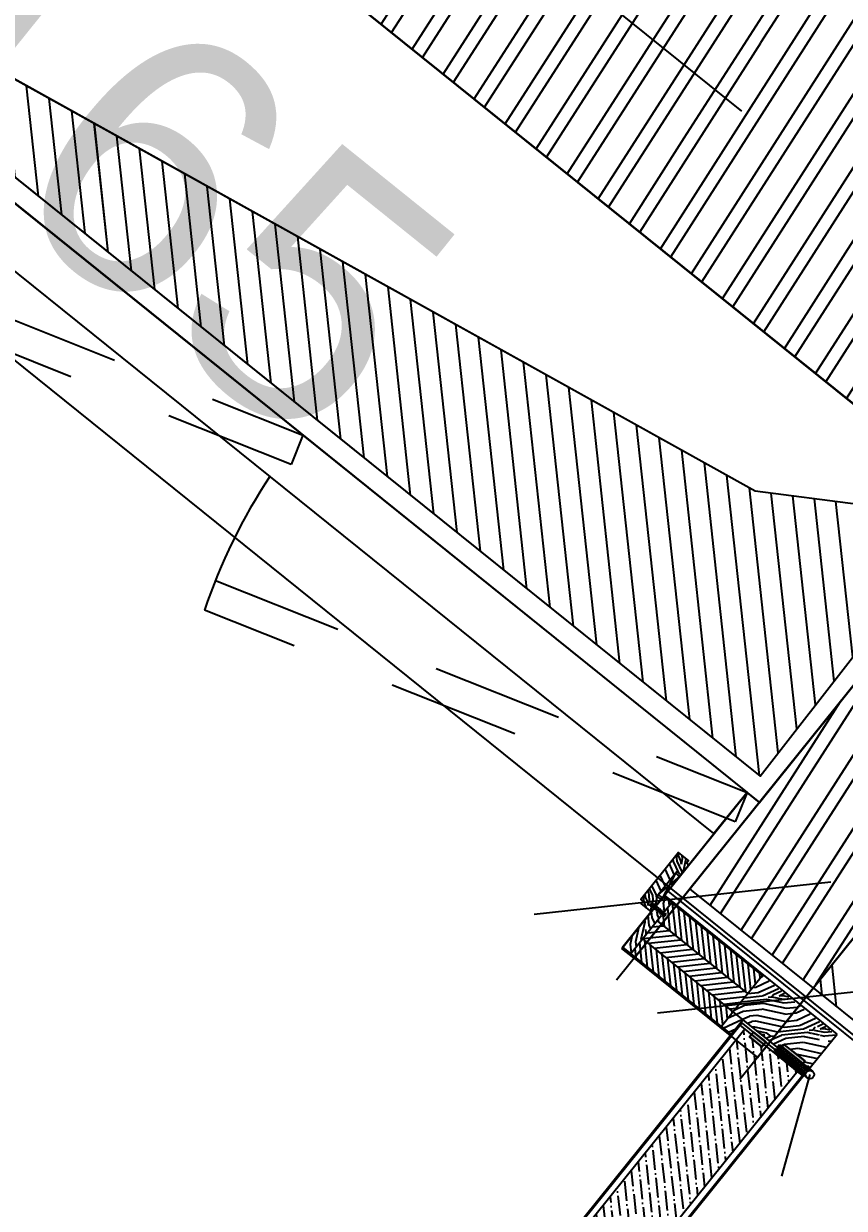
# Model space of a CAD drawing. Extents: x 83 to 143.2, y -2.6 to 70.8.
# Drawn here: x 113.308 to 114.086, y 41.88 to 43.002 of the extents above; entities that cross this region are included whole.
import ezdxf

# ---------------------------------------------------------------- set-up
doc = ezdxf.new("R2010")
doc.units = 0
doc.header["$MEASUREMENT"] = 0
doc.header["$PDMODE"] = 3
doc.header["$PDSIZE"] = 0.3
for name, pattern in [('AXIS_100$0$A-AXIS$0$PHANTOM', [2.5, 1.25, -0.25, 0.25, -0.25, 0.25, -0.25]), ('HIDDEN', [0.375, 0.25, -0.125]), ('HIDDEN2', [0.1875, 0.125, -0.0625])]:
    doc.linetypes.add(name, pattern=pattern)
doc.layers.get('0').update_dxf_attribs({"linetype": 'CONTINUOUS'})
doc.layers.get('DEFPOINTS').update_dxf_attribs({"linetype": 'CONTINUOUS'})
for name, color, linetype in [('00CONDAS-WOOD', 2, 'CONTINUOUS'), ('a-dim', 3, 'CONTINUOUS'), ('A-Door', 1, 'CONTINUOUS'), ('A-FLOR-LEVL', 221, 'CONTINUOUS'), ('A-HATCH-CONC', 8, 'CONTINUOUS'), ('A-HATCH-WALL', 8, 'CONTINUOUS'), ('A-PLASTER', 8, 'CONTINUOUS'), ('A-PORTE', 1, 'CONTINUOUS'), ('A-PROJECTION', 9, 'CONTINUOUS'), ('a-shaft', 251, 'CONTINUOUS'), ('A-WALL', 4, 'CONTINUOUS'), ('AXIS_100$0$A-AXIS-100', 10, 'AXIS_100$0$A-AXIS$0$PHANTOM'), ('HA', 8, 'CONTINUOUS'), ('S-2ND-3RD-4-5-6TH$0$A-SHAFT 1ST', 8, 'CONTINUOUS'), ('S-8TH$0$A-SHAFT 1ST', 8, 'CONTINUOUS'), ('SERRUR', 3, 'CONTINUOUS'), ('SHADE30', 30, 'CONTINUOUS'), ('WOOD', 2, 'CONTINUOUS')]:
    doc.layers.add(name, color=color, linetype=linetype)
doc.styles.add('A100-STEXT', font='ARIAL.TTF', dxfattribs={"height": 0.25})
doc.dimstyles.new('A100-DIM', dxfattribs={"dimtxt": 0.25, "dimasz": 0.2, "dimexe": 0.1, "dimexo": 0.3, "dimgap": 0.1, "dimtad": 1, "dimlfac": 100, "dimrnd": 0.5, "dimdsep": 46, "dimtxsty": 'A100-STEXT', "dimblk1": 'OBLIQUE', "dimblk2": 'OBLIQUE', "dimsah": 1, "dimcen": -0.05, "dimdle": 0.1, "dimclrd": 15, "dimclre": 15, "dimclrt": 256, "dimadec": 0, "dimazin": 0, "dimtfac": 0.28, "dimtix": 1, "dimtmove": 2, "dimatfit": 3, "dimldrblk": 'OBLIQUE', "dimfxl": 0, "dimtolj": 1, "dimarcsym": 0})
pattern_1 = [(57.3874, (111.50891, 37.085542), (-0.03158753, 0.02021084), []), (57.3874, (111.526175, 37.089334), (-0.03158753, 0.02021084), [])]
pattern_2 = [(96.1937094, (-232.001646, 0.0002883), (0.00497081408, 0.000539451025), [])]

# ---------------------------------------------------------------- blocks, each defined once
blk = doc.blocks.new('_OBLIQUE')
at = {"color": 0, "linetype": 'ByBlock'}
blk.add_line((-0.5, -0.5), (0.5, 0.5), dxfattribs=at)
blk = doc.blocks.new('*D71')
at = {"layer": 'a-dim', "color": 15, "lineweight": -2}
for p, q in [((112.7509, 43.3371), (112.5841, 43.1297)), ((112.5688, 43.2703), (114.0105, 42.111)), ((114.0367, 42.3031), (113.8699, 42.0957))]:
    blk.add_line(p, q, dxfattribs=at)
at = {"layer": 'DEFPOINTS', "color": 0}
for p in [(112.9389, 43.5709), (114.2247, 42.5369), (113.9325, 42.1736)]:
    blk.add_point(p, dxfattribs=at)
at = {"layer": 'a-dim', "color": 15, "lineweight": -2, "xscale": 0.2, "yscale": 0.2, "zscale": 0.2}
for p, rotation in [((112.6467, 43.2077), 141.1937093686047), ((113.9325, 42.1736), 321.1937093686047)]:
    blk.add_blockref('_OBLIQUE', p, dxfattribs=dict(at, rotation=rotation))
at = {"layer": 'a-dim', "insert": (113.4323, 42.8681), "char_height": 0.25, "attachment_point": 5, "rotation": 321.1937, "style": 'A100-STEXT'}
blk.add_mtext('\\A1;165', dxfattribs=at)
blk = doc.blocks.new('*D72')
at = {"layer": 'a-dim', "color": 15, "lineweight": -2}
for p, q in [((114.1535, 42.2091), (113.9868, 42.0017)), ((113.9715, 42.1423), (115.9586, 40.5442)), ((115.9848, 40.7364), (115.818, 40.529))]:
    blk.add_line(p, q, dxfattribs=at)
at = {"layer": 'DEFPOINTS', "color": 0}
for p in [(114.3416, 42.4429), (116.1728, 40.9702), (115.8807, 40.6069)]:
    blk.add_point(p, dxfattribs=at)
at = {"layer": 'a-dim', "color": 15, "lineweight": -2, "xscale": 0.2, "yscale": 0.2, "zscale": 0.2}
for p, rotation in [((114.0494, 42.0796), 141.1937093686047), ((115.8807, 40.6069), 321.1937093686047)]:
    blk.add_blockref('_OBLIQUE', p, dxfattribs=dict(at, rotation=rotation))
at = {"layer": 'a-dim', "insert": (115.1078, 41.5207), "char_height": 0.25, "attachment_point": 5, "rotation": 321.1937, "style": 'A100-STEXT'}
blk.add_mtext('\\A1;235', dxfattribs=at)
blk = doc.blocks.new('*D90')
at = {"layer": 'a-dim', "color": 15, "lineweight": -2}
for p, q in [((114.3606, 41.8636), (114.0686, 41.5005)), ((114.2762, 41.8031), (114.3759, 41.723)), ((113.32, 40.5696), (113.612, 40.9327)), ((113.361, 40.665), (113.4606, 40.5848))]:
    blk.add_line(p, q, dxfattribs=at)
at = {"layer": 'DEFPOINTS', "color": 0}
for p in [(114.0424, 41.9911), (114.2979, 41.7856), (113.1272, 40.853)]:
    blk.add_point(p, dxfattribs=at)
at = {"layer": 'a-dim', "color": 15, "lineweight": -2, "xscale": 0.2, "yscale": 0.2, "zscale": 0.2}
for p, rotation in [((114.2979, 41.7856), 51.19370942209039), ((113.3827, 40.6475), 231.1937094220904)]:
    blk.add_blockref('_OBLIQUE', p, dxfattribs=dict(at, rotation=rotation))
at = {"layer": 'a-dim', "insert": (113.8403, 41.2166), "char_height": 0.25, "attachment_point": 5, "rotation": 51.1937, "style": 'A100-STEXT'}
blk.add_mtext('\\A1;146', dxfattribs=at)
blk = doc.blocks.new('HING-PL-35')
at = {"layer": 'HA'}
h = blk.add_hatch(dxfattribs=at)
h.set_pattern_fill('NET', color=256, scale=0.02, angle=135, style=0)
h.set_pattern_definition([(135, (34.9200213, -8302.3462178), (-0.001767766953, -0.001767766953), []), (225, (34.9200213, -8302.3462178), (0.001767766953, -0.001767766953), [])])
h.paths.add_polyline_path([(0.003, 0.005, -0.341999), (0, 0.0011), (0, 0), (0.003, 0)])
h.paths.add_polyline_path([(-0.002, 0.0011, -0.341999), (-0.005, 0.005), (-0.005, 0), (-0.002, 0)])
h.paths.add_polyline_path([(-0.002, 0), (-0.005, 0), (-0.005, -0.001), (-0.002, -0.001)])
h.paths.add_polyline_path([(-0.002, -0.001), (-0.005, -0.001), (-0.005, -0.035), (-0.002, -0.035)])
h.paths.add_polyline_path([(0.003, 0), (0, 0), (0, -0.0109, -0.008633), (0.003, -0.0092)])
h.paths.add_polyline_path([(0.003, -0.0092, 0.008633), (0, -0.0109), (0, -0.0212, -0.015099), (0.003, -0.0188)])
h.paths.add_polyline_path([(0.003, -0.0188, 0.015099), (0, -0.0212), (0, -0.0345, -0.016745), (0.003, -0.0313)])
h.paths.add_polyline_path([(0.003, -0.0313, 0.016745), (0, -0.0345), (0, -0.035), (0.003, -0.035)])
at = {"layer": 'SERRUR'}
for p, q in [((-0.005, -0.035), (-0.005, 0.005)), ((-0.002, -0.035), (-0.002, 0.0011)), ((0, -0.035), (0, 0.0011)), ((0.003, -0.035), (0.003, 0.005)), ((-0.005, -0.035), (-0.002, -0.035)), ((0, -0.035), (0.003, -0.035))]:
    blk.add_line(p, q, dxfattribs=at)
blk.add_circle((-0.001, 0.005), 0.004, dxfattribs=at)

msp = doc.modelspace()

# ---------------------------------------------------------------- hatches: boundary and pattern name
at = {"layer": 'A-HATCH-WALL'}
h = msp.add_hatch(dxfattribs=at)
h.set_pattern_fill('ANSI32', color=256, scale=0.1, angle=51.19371, style=0)
h.set_pattern_definition(pattern_1)
h.paths.add_polyline_path([(113.99933, 42.97475), (113.87399, 42.8189), (114.22466, 42.53689), (113.93952, 42.18232), (114.05641, 42.08832), (114.43555, 42.55978), (114.09267, 42.83552), (115.09381, 44.0804), (114.96913, 44.18067)])
h = msp.add_hatch(dxfattribs=at)
h.set_pattern_fill('ANSI32', color=256, scale=0.1, angle=51.19371, style=0)
h.set_pattern_definition(pattern_1)
h.paths.add_polyline_path([(114.0326, 43.01614), (112.70507, 44.0787), (112.61106, 43.96181), (112.88413, 43.74222), (112.5243, 43.29478), (112.64119, 43.20078), (112.93887, 43.57093), (113.39209, 43.20644), (113.3921, 43.20644), (113.87399, 42.8189)])
h = msp.add_hatch(dxfattribs=at)
h.set_pattern_fill('ANSI32', color=256, scale=0.1, angle=51.19371, style=0)
h.set_pattern_definition([(96.19371, (92.466562, -21.667857), (-0.037281106, -0.004045883), []), (96.19371, (92.47764, -21.65408), (-0.037281106, -0.004045883), [])])
h.paths.add_polyline_path([(114.20447, 42.16173), (114.15041, 42.20521), (114.05641, 42.08832), (114.11047, 42.04484)])
at = {"layer": 'a-shaft'}
h = msp.add_hatch(dxfattribs=at)
h.set_pattern_fill('_USER,_O', color=256, scale=0.02, angle=135, pattern_type=0)
h.set_pattern_definition([(96.193709368, (-278450.490547, 193593.535597), (-0.0198832563094, -0.0021578041), [])])
h.paths.add_polyline_path([(112.92511, 43.15751), (114.00607, 42.28902), (114.19654, 42.53384), (114.00126, 42.55908)])
h = msp.add_hatch(dxfattribs=at)
h.set_pattern_fill('_USER,_O', color=256, scale=0.02, angle=135, pattern_type=0)
h.set_pattern_definition([(96.1937093655, (-278450.490537, 193593.53561), (-0.0198832563095, -0.002157804099), [])])
h.paths.add_polyline_path([(113.2206, 42.99319), (113.18489, 42.94879), (114.00607, 42.28902), (114.19654, 42.53384), (114.00126, 42.55908)])
at = {"layer": 'HA'}
h = msp.add_hatch(dxfattribs=at)
h.set_pattern_fill('WOODFACE', color=256, scale=0.05, angle=51.19371, style=0)
h.set_pattern_definition([(51.19371, (255.78281, -215.281816), (-0.0076289896, 0.070297927), [0.0025, -0.0475]), (141.19371, (255.78171, -215.255264), (-0.070297927, -0.0076289896), [0.005, -0.045]), (96.19371, (255.779337, -215.26619), (-0.038963458, 0.0313344686), [0.003535, -0.010605, 0.003535, -0.00707, 0.02475, -0.021215678]), (96.19371, (255.783192, -215.28533), (-0.038963458, 0.0313344686), [0.0035355, -0.007071, 0.0035355, -0.056568678]), (96.19371, (255.790263, -215.26856), (-0.038963458, 0.0313344686), [0.0035355, -0.067175178]), (96.19371, (255.795345, -215.26623), (-0.038963458, 0.0313344686), [0.0035355, -0.067175178]), (96.19371, (255.786748, -215.268942), (-0.038963458, 0.0313344686), [0.0035355, -0.067175178]), (96.19371, (255.783233, -215.269323), (-0.038963458, 0.0313344686), [0.007071, -0.063639678]), (96.19371, (255.761844, -215.23608), (-0.038963458, 0.0313344686), [0.007071, -0.063639678]), (96.19371, (255.77815, -215.271653), (-0.038963458, 0.0313344686), [0.014142, -0.056568678]), (96.19371, (255.774637, -215.272035), (-0.038963458, 0.0313344686), [0.014142, -0.056568678]), (96.19371, (255.783315, -215.237308), (-0.038963458, 0.0313344686), [0.014142, -0.056568678]), (96.19371, (255.769174, -215.27085), (-0.038963458, 0.0313344686), [0.0106066, -0.060104078]), (96.19371, (255.757062, -215.273942), (-0.038963458, 0.0313344686), [0.0106066, -0.060104078]), (96.19371, (255.764092, -215.27318), (-0.038963458, 0.0313344686), [0.0106066, -0.060104078]), (96.19371, (255.77277, -215.238452), (-0.038963458, 0.0313344686), [0.01767767, -0.053033008]), (96.19371, (255.76769, -215.240782), (-0.038963458, 0.0313344686), [0.01767767, -0.053033008]), (96.19371, (255.780563, -215.24472), (-0.038963458, 0.0313344686), [0.024748737, -0.045961941]), (77.758761, (255.782048, -215.274787), (0.0313344686, 0.0389634582), [0.0055901695, -0.106213229]), (77.758761, (255.776626, -215.257593), (0.0313344686, 0.0389634582), [0.0055901695, -0.106213229]), (77.758761, (255.778956, -215.262675), (0.0313344686, 0.0389634582), [0.0055901695, -0.106213229]), (77.758761, (255.784378, -215.279868), (0.0313344686, 0.0389634582), [0.01118034, -0.100623059]), (77.758761, (255.77311, -215.257975), (0.0313344686, 0.0389634582), [0.01677051, -0.095032889]), (77.758761, (255.76803, -215.260305), (0.0313344686, 0.0389634582), [0.02236068, -0.089442719]), (77.758761, (255.762948, -215.262634), (0.0313344686, 0.0389634582), [0.02236068, -0.089442719]), (77.758761, (255.746559, -215.259078), (0.0313344686, 0.0389634582), [0.02236068, -0.089442719]), (77.758761, (255.750455, -215.262212), (0.0313344686, 0.0389634582), [0.02795085, -0.083852549]), (77.758761, (255.755918, -215.263397), (0.0313344686, 0.0389634582), [0.02795085, -0.083852549]), (114.628658, (255.78247, -215.262294), (-0.0389634582, 0.0313344686), [0.0055901695, -0.106213229]), (114.628658, (255.781667, -215.271272), (-0.0389634582, 0.0313344686), [0.0055901695, -0.106213229]), (114.628658, (255.78281, -215.281816), (-0.0389634582, 0.0313344686), [0.01118034, -0.100623059]), (114.628658, (255.786367, -215.265427), (-0.0389634582, 0.0313344686), [0.01118034, -0.100623059]), (114.628658, (255.781626, -215.28728), (-0.0389634582, 0.0313344686), [0.01677051, -0.095032889]), (114.628658, (255.778492, -215.291176), (-0.0389634582, 0.0313344686), [0.02236068, -0.089442719]), (114.628658, (255.804745, -215.254542), (-0.0389634582, 0.0313344686), [0.02236068, -0.089442719]), (114.628658, (255.789882, -215.265046), (-0.0389634582, 0.0313344686), [0.02236068, -0.089442719]), (114.628658, (255.800045, -215.260386), (-0.0389634582, 0.0313344686), [0.02795085, -0.083852549]), (114.628658, (255.794963, -215.262716), (-0.0389634582, 0.0313344686), [0.02795085, -0.083852549])])
h.paths.add_polyline_path([(113.90493, 42.16325), (113.90103, 42.16639), (113.90354, 42.1695), (113.90744, 42.16637), (113.91216, 42.17224), (113.90826, 42.17538), (113.92706, 42.19875), (113.93096, 42.19562), (113.93848, 42.20497), (113.93614, 42.20685), (113.93802, 42.20919), (113.92867, 42.21671), (113.89295, 42.17229), (113.89529, 42.17041), (113.89341, 42.16807), (113.90276, 42.16055)])
h = msp.add_hatch(dxfattribs=at)
h.set_pattern_fill('WOODFACE', color=256, scale=0.05, angle=-128.80629, style=0)
h.set_pattern_definition([(51.19371, (467.754824, 81.75666), (-0.0076289896, 0.070297927), [0.0025, -0.0475]), (141.19371, (467.75372, 81.78321), (-0.070297927, -0.0076289896), [0.005, -0.045]), (96.193709, (467.75135, 81.772285), (-0.0389634582, 0.0313344686), [0.003535, -0.010605, 0.003535, -0.00707, 0.02475, -0.021215678]), (96.193709, (467.755206, 81.753143), (-0.0389634582, 0.0313344686), [0.0035355, -0.007071, 0.0035355, -0.056568678]), (96.193709, (467.762276, 81.769914), (-0.0389634582, 0.0313344686), [0.0035355, -0.067175178]), (96.193709, (467.767358, 81.772244), (-0.0389634582, 0.0313344686), [0.0035355, -0.067175178]), (96.193709, (467.75876, 81.769533), (-0.0389634582, 0.0313344686), [0.0035355, -0.067175178]), (96.193709, (467.755246, 81.76915), (-0.0389634582, 0.0313344686), [0.007071, -0.063639678]), (96.193709, (467.733858, 81.802393), (-0.0389634582, 0.0313344686), [0.007071, -0.063639678]), (96.193709, (467.750165, 81.76682), (-0.0389634582, 0.0313344686), [0.014142, -0.056568678]), (96.193709, (467.74665, 81.76644), (-0.0389634582, 0.0313344686), [0.014142, -0.056568678]), (96.193709, (467.75533, 81.801167), (-0.0389634582, 0.0313344686), [0.014142, -0.056568678]), (96.193709, (467.741187, 81.767625), (-0.0389634582, 0.0313344686), [0.0106066, -0.060104078]), (96.193709, (467.729075, 81.764533), (-0.0389634582, 0.0313344686), [0.0106066, -0.060104078]), (96.193709, (467.736105, 81.765296), (-0.0389634582, 0.0313344686), [0.0106066, -0.060104078]), (96.193709, (467.744784, 81.800022), (-0.0389634582, 0.0313344686), [0.01767767, -0.053033008]), (96.193709, (467.739702, 81.797693), (-0.0389634582, 0.0313344686), [0.01767767, -0.053033008]), (96.193709, (467.752576, 81.793755), (-0.0389634582, 0.0313344686), [0.024748737, -0.045961941]), (77.7587606, (467.754061, 81.763688), (0.0313344686, 0.0389634582), [0.0055901695, -0.106213229]), (77.7587606, (467.74864, 81.780881), (0.0313344686, 0.0389634582), [0.0055901695, -0.106213229]), (77.7587606, (467.750969, 81.7758), (0.0313344686, 0.0389634582), [0.0055901695, -0.106213229]), (77.7587606, (467.75639, 81.758607), (0.0313344686, 0.0389634582), [0.01118034, -0.100623059]), (77.7587606, (467.745124, 81.7805), (0.0313344686, 0.0389634582), [0.01677051, -0.095032889]), (77.7587606, (467.740043, 81.77817), (0.0313344686, 0.0389634582), [0.02236068, -0.089442719]), (77.7587606, (467.73496, 81.77584), (0.0313344686, 0.0389634582), [0.02236068, -0.089442719]), (77.7587606, (467.718572, 81.779396), (0.0313344686, 0.0389634582), [0.02236068, -0.089442719]), (77.7587606, (467.722468, 81.776263), (0.0313344686, 0.0389634582), [0.02795085, -0.083852549]), (77.7587606, (467.727931, 81.775078), (0.0313344686, 0.0389634582), [0.02795085, -0.083852549]), (114.628658, (467.754484, 81.77618), (-0.0389634582, 0.0313344686), [0.0055901695, -0.106213229]), (114.628658, (467.75368, 81.767203), (-0.0389634582, 0.0313344686), [0.0055901695, -0.106213229]), (114.628658, (467.754824, 81.756658), (-0.0389634582, 0.0313344686), [0.01118034, -0.100623059]), (114.628658, (467.75838, 81.773048), (-0.0389634582, 0.0313344686), [0.01118034, -0.100623059]), (114.628658, (467.753639, 81.751195), (-0.0389634582, 0.0313344686), [0.01677051, -0.095032889]), (114.628658, (467.750505, 81.7473), (-0.0389634582, 0.0313344686), [0.02236068, -0.089442719]), (114.628658, (467.776758, 81.783933), (-0.0389634582, 0.0313344686), [0.02236068, -0.089442719]), (114.628658, (467.761895, 81.77343), (-0.0389634582, 0.0313344686), [0.02236068, -0.089442719]), (114.628658, (467.772058, 81.778088), (-0.0389634582, 0.0313344686), [0.02795085, -0.083852549]), (114.628658, (467.766976, 81.775759), (-0.0389634582, 0.0313344686), [0.02795085, -0.083852549])])
h.paths.add_polyline_path([(113.91272, 42.15699), (113.90493, 42.16325), (113.87581, 42.12705), (113.88361, 42.12078)])
h.paths.add_polyline_path([(113.90744, 42.16637), (113.91523, 42.1601), (113.92246, 42.16909), (113.91467, 42.17536)])
h = msp.add_hatch(dxfattribs=at)
h.set_pattern_fill('WOODFACE', color=256, scale=0.01, angle=411.19371, style=0)
h.set_pattern_definition([(231.194, (113.913418, 42.15386), (-0.0140596, -0.001526), [0.0005, -0.0095]), (141.194, (113.908183, 42.152937), (-0.001526, 0.0140596), [0.001, -0.009]), (186.194, (113.910216, 42.1538684), (-0.0077927, 0.006267), [0.000707, -0.002121, 0.000707, -0.001414, 0.00495, -0.0042431]), (186.194, (113.9141205, 42.1539365), (-0.0077927, 0.006267), [0.0007071, -0.0014142, 0.0007071, -0.0113137]), (186.194, (113.911148, 42.151836), (-0.0077927, 0.006267), [0.000707, -0.013435]), (186.194, (113.910911, 42.150743), (-0.0077927, 0.006267), [0.000707, -0.013435]), (186.194, (113.9110716, 42.152539), (-0.0077927, 0.006267), [0.000707, -0.013435]), (186.194, (113.910995, 42.153242), (-0.0077927, 0.006267), [0.0014142, -0.012728]), (186.194, (113.903584, 42.155994), (-0.0077927, 0.006267), [0.0014142, -0.012728]), (186.194, (113.911232, 42.154334), (-0.0077927, 0.006267), [0.0028284, -0.0113137]), (186.194, (113.911156, 42.155037), (-0.0077927, 0.006267), [0.0028284, -0.0113137]), (186.194, (113.904745, 42.151852), (-0.0077927, 0.006267), [0.0028284, -0.0113137]), (186.194, (113.91069, 42.156054), (-0.0077927, 0.006267), [0.0021213, -0.0120208]), (186.194, (113.9107746, 42.158552), (-0.0077927, 0.006267), [0.0021213, -0.0120208]), (186.194, (113.910927, 42.157146), (-0.0077927, 0.006267), [0.0021213, -0.0120208]), (186.194, (113.904516, 42.153961), (-0.0077927, 0.006267), [0.0035355, -0.0106066]), (186.194, (113.904753, 42.155054), (-0.0077927, 0.006267), [0.0035355, -0.0106066]), (186.194, (113.9060744, 42.152708), (-0.0077927, 0.006267), [0.0049497, -0.0091924]), (204.629, (113.9120116, 42.1537077), (-0.0062669, -0.0077927), [0.001118, -0.0212426]), (204.63, (113.9084204, 42.154029), (-0.0062669, -0.0077927), [0.001118, -0.0212426]), (204.63, (113.909513, 42.153792), (-0.0062669, -0.0077927), [0.001118, -0.0212426]), (204.629, (113.913104, 42.1534706), (-0.0062669, -0.0077927), [0.002236, -0.0201246]), (204.63, (113.908344, 42.154732), (-0.0062669, -0.0077927), [0.003354, -0.0190066]), (204.63, (113.908581, 42.155825), (-0.0062669, -0.0077927), [0.0044721, -0.0178885]), (204.63, (113.9088182, 42.1569174), (-0.0062669, -0.0077927), [0.0044721, -0.0178885]), (204.63, (113.9074205, 42.1599664), (-0.0062669, -0.0077927), [0.004472, -0.0178885]), (204.63, (113.9081997, 42.1593397), (-0.0062669, -0.0077927), [0.0055902, -0.0167705]), (204.63, (113.9086656, 42.1583234), (-0.0062669, -0.0077927), [0.0055902, -0.0167705]), (167.76, (113.9095893, 42.153089), (-0.0077927, 0.0062669), [0.001118, -0.0212426]), (167.76, (113.9113086, 42.1536314), (-0.0077927, 0.0062669), [0.001118, -0.0212426]), (167.76, (113.9134176, 42.1538602), (-0.0077927, 0.0062669), [0.002236, -0.0201246]), (167.76, (113.9103686, 42.1524625), (-0.0077927, 0.0062669), [0.002236, -0.0201246]), (167.76, (113.914434, 42.154326), (-0.0077927, 0.0062669), [0.003354, -0.0190066]), (167.76, (113.9150606, 42.1551054), (-0.0077927, 0.0062669), [0.0044721, -0.0178885]), (167.759, (113.9090307, 42.1484054), (-0.0077927, 0.0062669), [0.0044721, -0.0178885]), (167.76, (113.910445, 42.1517595), (-0.0077927, 0.0062669), [0.0044721, -0.0178885]), (167.759, (113.9099708, 42.1495743), (-0.0077927, 0.0062669), [0.0055902, -0.0167705]), (167.759, (113.910208, 42.150667), (-0.0077927, 0.0062669), [0.0055902, -0.0167705])])
h.paths.add_polyline_path([(113.90103, 42.16639), (113.90354, 42.1695), (113.91757, 42.15822), (113.91506, 42.15511)])
h = msp.add_hatch(dxfattribs=at)
h.set_pattern_fill('ANSI31', color=256, scale=0.04, angle=321.19371, style=0)
h.set_pattern_definition(pattern_2)
h.paths.add_polyline_path([(113.92246, 42.16909), (113.90867, 42.15195), (113.99439, 42.08301), (114.00818, 42.10016)])
h = msp.add_hatch(dxfattribs=at)
h.set_pattern_fill('ANSI31', color=256, scale=0.04, angle=51.19371, style=0)
h.set_pattern_definition([(6.1937094, (-232.001646, 0.0002883), (0.000539451025, -0.00497081408), [])])
h.paths.add_polyline_path([(113.90867, 42.15195), (113.89489, 42.13481), (113.98061, 42.06587), (113.99439, 42.08301)])
h = msp.add_hatch(dxfattribs=at)
h.set_pattern_fill('ANSI31', color=256, scale=0.04, angle=321.19371, style=0)
h.set_pattern_definition(pattern_2)
h.paths.add_polyline_path([(113.89489, 42.13481), (113.88361, 42.12078), (113.96932, 42.05184), (113.98061, 42.06587)])
h = msp.add_hatch(dxfattribs=at)
h.set_pattern_fill('WOODFACE', color=256, scale=0.05, angle=-128.80629, style=0)
h.set_pattern_definition([(51.19371, (-261.15563, 4.24554), (0.070297927, 0.0076289896), [0.0025, -0.0475]), (321.19371, (-261.12946, 4.25016), (0.0076289896, -0.070297927), [0.005, -0.045]), (6.193709, (-261.13962, 4.2455), (0.0389634582, -0.0313344686), [0.003535, -0.010605, 0.003535, -0.00707, 0.02475, -0.0212156781]), (6.193709, (-261.159144, 4.24516), (0.0389634582, -0.0313344686), [0.0035355, -0.007071, 0.0035355, -0.056568678]), (6.193709, (-261.14428, 4.255665), (0.0389634582, -0.0313344686), [0.0035355, -0.067175178]), (6.193709, (-261.143096, 4.261128), (0.0389634582, -0.0313344686), [0.0035355, -0.067175178]), (6.193709, (-261.1439, 4.25215), (0.0389634582, -0.0313344686), [0.0035355, -0.067175178]), (6.193709, (-261.143518, 4.248635), (0.0389634582, -0.0313344686), [0.007071, -0.063639678]), (6.193709, (-261.106462, 4.234875), (0.0389634582, -0.0313344686), [0.007071, -0.063639678]), (6.193709, (-261.144703, 4.243172), (0.0389634582, -0.0313344686), [0.014142, -0.056568678]), (6.193709, (-261.144322, 4.239657), (0.0389634582, -0.0313344686), [0.014142, -0.056568678]), (6.193709, (-261.112265, 4.255583), (0.0389634582, -0.0313344686), [0.014142, -0.056568678]), (6.193709, (-261.141992, 4.234575), (0.0389634582, -0.0313344686), [0.0106066, -0.060104078]), (6.193709, (-261.142415, 4.222082), (0.0389634582, -0.0313344686), [0.0106066, -0.060104078]), (6.193709, (-261.143178, 4.229112), (0.0389634582, -0.0313344686), [0.0106066, -0.060104078]), (6.193709, (-261.11112, 4.245038), (0.0389634582, -0.0313344686), [0.01767767, -0.053033008]), (6.193709, (-261.112306, 4.239575), (0.0389634582, -0.0313344686), [0.01767767, -0.053033008]), (6.193709, (-261.118914, 4.251305), (0.0389634582, -0.0313344686), [0.024748737, -0.045961941]), (24.628658, (-261.1486, 4.246305), (0.0313344687, 0.0389634582), [0.0055901695, -0.106213229]), (24.628658, (-261.130644, 4.244698), (0.0313344687, 0.0389634582), [0.0055901695, -0.106213229]), (24.628658, (-261.136107, 4.245883), (0.0313344687, 0.0389634582), [0.0055901695, -0.106213229]), (24.628658, (-261.154063, 4.24749), (0.0313344687, 0.0389634582), [0.01118034, -0.100623059]), (24.628658, (-261.130262, 4.241183), (0.0313344687, 0.0389634582), [0.01677051, -0.095032889]), (24.628658, (-261.131448, 4.23572), (0.0313344687, 0.0389634582), [0.02236068, -0.089442719]), (24.628658, (-261.132633, 4.230257), (0.0313344687, 0.0389634582), [0.02236068, -0.089442719]), (24.628658, (-261.125644, 4.215012), (0.0313344687, 0.0389634582), [0.02236068, -0.089442719]), (24.628658, (-261.12954, 4.218145), (0.0313344687, 0.0389634582), [0.02795085, -0.083852549]), (24.628658, (-261.13187, 4.223227), (0.0313344687, 0.0389634582), [0.02795085, -0.083852549]), (347.7587605, (-261.136488, 4.249398), (0.0389634582, -0.0313344686), [0.0055901695, -0.106213229]), (347.7587605, (-261.145085, 4.246687), (0.0389634582, -0.0313344686), [0.0055901695, -0.106213229]), (347.7587605, (-261.15563, 4.245542), (0.0389634582, -0.0313344686), [0.01118034, -0.100623059]), (347.7587605, (-261.140385, 4.252531), (0.0389634582, -0.0313344686), [0.01118034, -0.100623059]), (347.7587605, (-261.16071, 4.243213), (0.0389634582, -0.0313344686), [0.01677051, -0.095032889]), (347.7587605, (-261.163845, 4.239316), (0.0389634582, -0.0313344686), [0.02236068, -0.089442719]), (347.7587605, (-261.133695, 4.272817), (0.0389634582, -0.0313344686), [0.02236068, -0.089442719]), (347.7587605, (-261.140766, 4.256046), (0.0389634582, -0.0313344686), [0.02236068, -0.089442719]), (347.7587605, (-261.138396, 4.266972), (0.0389634582, -0.0313344686), [0.02795085, -0.083852549]), (347.7587605, (-261.13958, 4.26151), (0.0389634582, -0.0313344686), [0.02795085, -0.083852549])])
h.paths.add_polyline_path([(114.06249, 42.05648), (114.053, 42.04358), (114.06356, 42.05562), (114.07831, 42.04376), (114.07234, 42.03632), (114.06221, 42.04447), (114.0597, 42.04135), (114.06983, 42.03321), (114.05074, 42.00947), (114.04451, 42.01448), (114.04827, 42.01916), (114.02878, 42.03482), (114.02502, 42.03015), (113.98061, 42.06587), (114.00818, 42.10016)])
h = msp.add_hatch(dxfattribs=at)
h.set_pattern_fill('WOODFACE', color=256, scale=0.05, angle=-128.80629, style=0)
h.set_pattern_definition([(51.19371, (-261.15563, 4.24554), (0.070297927, 0.0076289896), [0.0025, -0.0475]), (321.19371, (-261.12946, 4.25016), (0.0076289896, -0.070297927), [0.005, -0.045]), (6.193709, (-261.13962, 4.2455), (0.0389634582, -0.0313344686), [0.003535, -0.010605, 0.003535, -0.00707, 0.02475, -0.0212156781]), (6.193709, (-261.159144, 4.24516), (0.0389634582, -0.0313344686), [0.0035355, -0.007071, 0.0035355, -0.056568678]), (6.193709, (-261.14428, 4.255665), (0.0389634582, -0.0313344686), [0.0035355, -0.067175178]), (6.193709, (-261.143096, 4.261128), (0.0389634582, -0.0313344686), [0.0035355, -0.067175178]), (6.193709, (-261.1439, 4.25215), (0.0389634582, -0.0313344686), [0.0035355, -0.067175178]), (6.193709, (-261.143518, 4.248635), (0.0389634582, -0.0313344686), [0.007071, -0.063639678]), (6.193709, (-261.106462, 4.234875), (0.0389634582, -0.0313344686), [0.007071, -0.063639678]), (6.193709, (-261.144703, 4.243172), (0.0389634582, -0.0313344686), [0.014142, -0.056568678]), (6.193709, (-261.144322, 4.239657), (0.0389634582, -0.0313344686), [0.014142, -0.056568678]), (6.193709, (-261.112265, 4.255583), (0.0389634582, -0.0313344686), [0.014142, -0.056568678]), (6.193709, (-261.141992, 4.234575), (0.0389634582, -0.0313344686), [0.0106066, -0.060104078]), (6.193709, (-261.142415, 4.222082), (0.0389634582, -0.0313344686), [0.0106066, -0.060104078]), (6.193709, (-261.143178, 4.229112), (0.0389634582, -0.0313344686), [0.0106066, -0.060104078]), (6.193709, (-261.11112, 4.245038), (0.0389634582, -0.0313344686), [0.01767767, -0.053033008]), (6.193709, (-261.112306, 4.239575), (0.0389634582, -0.0313344686), [0.01767767, -0.053033008]), (6.193709, (-261.118914, 4.251305), (0.0389634582, -0.0313344686), [0.024748737, -0.045961941]), (24.628658, (-261.1486, 4.246305), (0.0313344687, 0.0389634582), [0.0055901695, -0.106213229]), (24.628658, (-261.130644, 4.244698), (0.0313344687, 0.0389634582), [0.0055901695, -0.106213229]), (24.628658, (-261.136107, 4.245883), (0.0313344687, 0.0389634582), [0.0055901695, -0.106213229]), (24.628658, (-261.154063, 4.24749), (0.0313344687, 0.0389634582), [0.01118034, -0.100623059]), (24.628658, (-261.130262, 4.241183), (0.0313344687, 0.0389634582), [0.01677051, -0.095032889]), (24.628658, (-261.131448, 4.23572), (0.0313344687, 0.0389634582), [0.02236068, -0.089442719]), (24.628658, (-261.132633, 4.230257), (0.0313344687, 0.0389634582), [0.02236068, -0.089442719]), (24.628658, (-261.125644, 4.215012), (0.0313344687, 0.0389634582), [0.02236068, -0.089442719]), (24.628658, (-261.12954, 4.218145), (0.0313344687, 0.0389634582), [0.02795085, -0.083852549]), (24.628658, (-261.13187, 4.223227), (0.0313344687, 0.0389634582), [0.02795085, -0.083852549]), (347.7587605, (-261.136488, 4.249398), (0.0389634582, -0.0313344686), [0.0055901695, -0.106213229]), (347.7587605, (-261.145085, 4.246687), (0.0389634582, -0.0313344686), [0.0055901695, -0.106213229]), (347.7587605, (-261.15563, 4.245542), (0.0389634582, -0.0313344686), [0.01118034, -0.100623059]), (347.7587605, (-261.140385, 4.252531), (0.0389634582, -0.0313344686), [0.01118034, -0.100623059]), (347.7587605, (-261.16071, 4.243213), (0.0389634582, -0.0313344686), [0.01677051, -0.095032889]), (347.7587605, (-261.163845, 4.239316), (0.0389634582, -0.0313344686), [0.02236068, -0.089442719]), (347.7587605, (-261.133695, 4.272817), (0.0389634582, -0.0313344686), [0.02236068, -0.089442719]), (347.7587605, (-261.140766, 4.256046), (0.0389634582, -0.0313344686), [0.02236068, -0.089442719]), (347.7587605, (-261.138396, 4.266972), (0.0389634582, -0.0313344686), [0.02795085, -0.083852549]), (347.7587605, (-261.13958, 4.26151), (0.0389634582, -0.0313344686), [0.02795085, -0.083852549])])
h.paths.add_polyline_path([(113.97868, 42.04432), (113.96932, 42.05184), (113.98061, 42.06587), (113.98996, 42.05835)])
h = msp.add_hatch(dxfattribs=at)
h.set_pattern_fill('ANSI36', color=256, scale=0.06, angle=231.19371, style=0)
h.set_pattern_definition([(276.1937094, (146.989425, -304.778455), (0.00887228006, -0.01223921042), [0.01875, -0.00375, 0, -0.00375])])
h.paths.add_polyline_path([(114.04152, 42.00918), (114.0096, 42.03486), (114.00772, 42.03252), (113.99603, 42.04192), (113.99601, 42.04194), (113.99789, 42.04427), (113.99165, 42.04929), (113.43515, 41.3573), (113.44606, 41.34852), (113.44794, 41.35086), (113.45963, 41.34146), (113.45965, 41.34144), (113.45777, 41.3391), (113.48502, 41.31719)])
at = {"layer": 'SHADE30'}
for points in [[(113.99601, 42.04194), (113.99977, 42.04661), (114.01145, 42.03721), (114.00769, 42.03254)], [(114.04824, 42.01917), (114.04448, 42.0145), (114.025, 42.03017), (114.02876, 42.03484)], [(114.04824, 42.01917), (114.04448, 42.0145), (114.025, 42.03017), (114.02876, 42.03484)]]:
    msp.add_hatch(color=256, dxfattribs=at).paths.add_polyline_path(points)

# ---------------------------------------------------------------- linework, layer by layer
at = {"layer": '00CONDAS-WOOD'}
msp.add_lwpolyline([(113.90744, 42.16637), (113.91216, 42.17224), (113.90826, 42.17538), (113.92706, 42.19875), (113.93096, 42.19562), (113.93848, 42.20497), (113.93614, 42.20685), (113.93802, 42.20919), (113.92867, 42.21671), (113.89295, 42.17229), (113.89529, 42.17041), (113.89341, 42.16807), (113.90276, 42.16055), (113.90493, 42.16325)], dxfattribs=at)
msp.add_lwpolyline([(113.90952, 42.17694), (113.92581, 42.1972), (113.92971, 42.19406), (113.91341, 42.1738)], close=True, dxfattribs=at)
at = {"layer": 'A-Door', "linetype": 'HIDDEN2'}
for points in [[(113.0691, 42.81288), (113.57282, 42.61196), (113.56169, 42.58411), (113.05876, 42.7847)], [(113.4899, 42.47446), (113.99363, 42.27355), (113.9825, 42.24569), (113.47956, 42.44629)]]:
    msp.add_lwpolyline(points, dxfattribs=at)
at = {"layer": 'A-HATCH-CONC'}
for p, q in [((113.92971, 42.19406), (113.90952, 42.17694)), ((113.92581, 42.1972), (113.91341, 42.1738))]:
    msp.add_line(p, q, dxfattribs=at)
at = {"layer": 'A-PLASTER', "ltscale": 4}
for p, q in [((113.87486, 42.12587), (113.99363, 42.27355)), ((114.00536, 42.26412), (113.99367, 42.27352)), ((113.88655, 42.11646), (113.87486, 42.12587))]:
    msp.add_line(p, q, dxfattribs=at)
at = {"layer": 'A-PLASTER'}
for p, q in [((113.99363, 42.27355), (113.91843, 42.18004)), ((113.91843, 42.18004), (114.0587, 42.06723)), ((114.0587, 42.06723), (114.0587, 42.06723)), ((114.0587, 42.06723), (114.29179, 41.87977))]:
    msp.add_line(p, q, dxfattribs=at)
at = {"layer": 'A-PORTE'}
msp.add_lwpolyline([(112.73121, 43.28879), (113.99363, 42.27355), (113.96229, 42.23459), (112.69987, 43.24982)], close=True, dxfattribs=at)
at = {"layer": 'A-PORTE', "ltscale": 4}
msp.add_arc((113.99363, 42.27355), 0.54231, 146.48375, 161.42644, dxfattribs=at)
at = {"layer": 'A-PROJECTION', "ltscale": 4}
msp.add_line((112.73125, 43.28875), (113.99367, 42.27352), dxfattribs=at)
at = {"layer": 'a-shaft'}
for points in [[(112.92511, 43.15751), (114.00607, 42.28902), (114.19654, 42.53384), (114.00126, 42.55908), (112.92511, 43.15751)], [(113.18489, 42.94879), (114.00607, 42.28902), (114.19654, 42.53384), (114.00126, 42.55908), (113.2206, 42.99319)]]:
    msp.add_lwpolyline(points, dxfattribs=at)
at = {"layer": 'A-WALL'}
for p, q in [((114.22466, 42.53689), (112.93887, 43.57093)), ((112.93887, 43.57093), (114.22466, 42.53689)), ((114.22466, 42.53689), (113.3921, 43.20644)), ((114.22466, 42.53689), (113.93952, 42.18232)), ((114.05641, 42.08832), (113.93952, 42.18232)), ((113.88655, 42.11646), (114.00344, 42.02246)), ((114.05641, 42.08832), (114.22687, 41.95123))]:
    msp.add_line(p, q, dxfattribs=at)
at = {"layer": 'A-WALL', "ltscale": 4}
for p, q in [((113.88655, 42.11646), (114.22466, 42.53689)), ((114.00344, 42.02246), (114.34155, 42.44289))]:
    msp.add_line(p, q, dxfattribs=at)
at = {"layer": 'AXIS_100$0$A-AXIS-100'}
msp.add_line((128.79495, 31.01193), (93.00565, 59.79374), dxfattribs=at)
at = {"layer": 'HA', "linetype": 'HIDDEN', "ltscale": 0.09}
msp.add_line((114.05313, 42.00626), (113.8124, 41.1432), dxfattribs=at)
at = {"layer": 'HA'}
msp.add_lwpolyline([(114.01148, 42.03719), (114.00772, 42.03252), (113.99603, 42.04192), (113.99979, 42.04659)], close=True, dxfattribs=at)
at = {"layer": 'S-2ND-3RD-4-5-6TH$0$A-SHAFT 1ST'}
msp.add_lwpolyline([(113.17275, 42.9337), (114.00532, 42.26415), (114.22466, 42.53689), (113.39209, 43.20644)], dxfattribs=at)
at = {"layer": 'S-8TH$0$A-SHAFT 1ST'}
msp.add_lwpolyline([(113.09472, 43.44559), (112.8755, 43.17274), (114.00532, 42.26415), (114.22466, 42.53689)], close=True, dxfattribs=at)
at = {"layer": 'WOOD'}
for p, q in [((113.91529, 42.17614), (113.90744, 42.16637)), ((114.07894, 42.04453), (113.91529, 42.17614)), ((114.00818, 42.10016), (113.91467, 42.17536)), ((113.92309, 42.16987), (113.91523, 42.1601)), ((113.90493, 42.16325), (113.87519, 42.12627)), ((113.91272, 42.15699), (113.88361, 42.12078)), ((113.99439, 42.08301), (113.90867, 42.15195)), ((113.98061, 42.06587), (113.89489, 42.13481)), ((113.97805, 42.04354), (113.87519, 42.12627)), ((113.96932, 42.05184), (113.87581, 42.12705)), ((114.00818, 42.10016), (113.98061, 42.06587)), ((114.05074, 42.00947), (113.98061, 42.06587)), ((113.98808, 42.05601), (113.42782, 41.35934)), ((113.98886, 42.05538), (113.42859, 41.35872)), ((114.0462, 42.00542), (113.98698, 42.05305)), ((114.04886, 42.00713), (113.98808, 42.05601)), ((113.99165, 42.04929), (113.43515, 41.3573)), ((114.05074, 42.00947), (114.07894, 42.04453)), ((114.03658, 42.02856), (114.04827, 42.01916)), ((114.03658, 42.02856), (114.04827, 42.01916)), ((114.04362, 42.01918), (114.04375, 42.01934)), ((114.04152, 42.00918), (113.48314, 41.31485)), ((114.04808, 42.00776), (113.48782, 41.31109)), ((114.04886, 42.00713), (113.4886, 41.31046))]:
    msp.add_line(p, q, dxfattribs=at)
for points in [[(113.98061, 42.06587), (113.96932, 42.05184), (113.97868, 42.04432), (113.98996, 42.05835)], [(113.99977, 42.04661), (113.99601, 42.04194), (114.00769, 42.03254), (114.01145, 42.03721)], [(114.04451, 42.01448), (114.04827, 42.01916), (114.02878, 42.03482), (114.02502, 42.03015)], [(114.04451, 42.01448), (114.04827, 42.01916), (114.02878, 42.03482), (114.02502, 42.03015)]]:
    msp.add_lwpolyline(points, dxfattribs=at)

# ---------------------------------------------------------------- block references
at = {"layer": 'A-FLOR-LEVL', "color": 0, "extrusion": (0, 0, -1), "xscale": -1, "rotation": 128.8062790298316}
msp.add_blockref('HING-PL-35', (-114.04861, 42.00862), dxfattribs=at)

# ---------------------------------------------------------------- dimensions: what is measured, and where the dimension line sits
at = {"layer": 'a-dim'}
for base, p1, p2, picture, middle in [((113.93253, 42.17364), (112.93887, 43.57093), (114.22466, 42.53689), '*D71', (113.4323, 42.86805)), ((115.8807, 40.60692), (114.34155, 42.44289), (116.17283, 40.97017), '*D72', (115.10778, 41.52074))]:
    dim = msp.add_linear_dim(base=base, p1=p1, p2=p2, angle=141.19371, dimstyle='A100-DIM', dxfattribs=at)
    dim.commit()
    dim.dimension.update_dxf_attribs({"geometry": picture, "text_midpoint": middle})
dim = msp.add_linear_dim(base=(114.29794, 41.78563), p1=(113.12719, 40.85297), p2=(114.04241, 41.99113), angle=231.19371, dimstyle='A100-DIM', dxfattribs=at)
dim.commit()
dim.dimension.update_dxf_attribs({"geometry": '*D90', "text_midpoint": (113.8403, 41.21657), "dimtype": 160})

doc.saveas('drawing.dxf')
